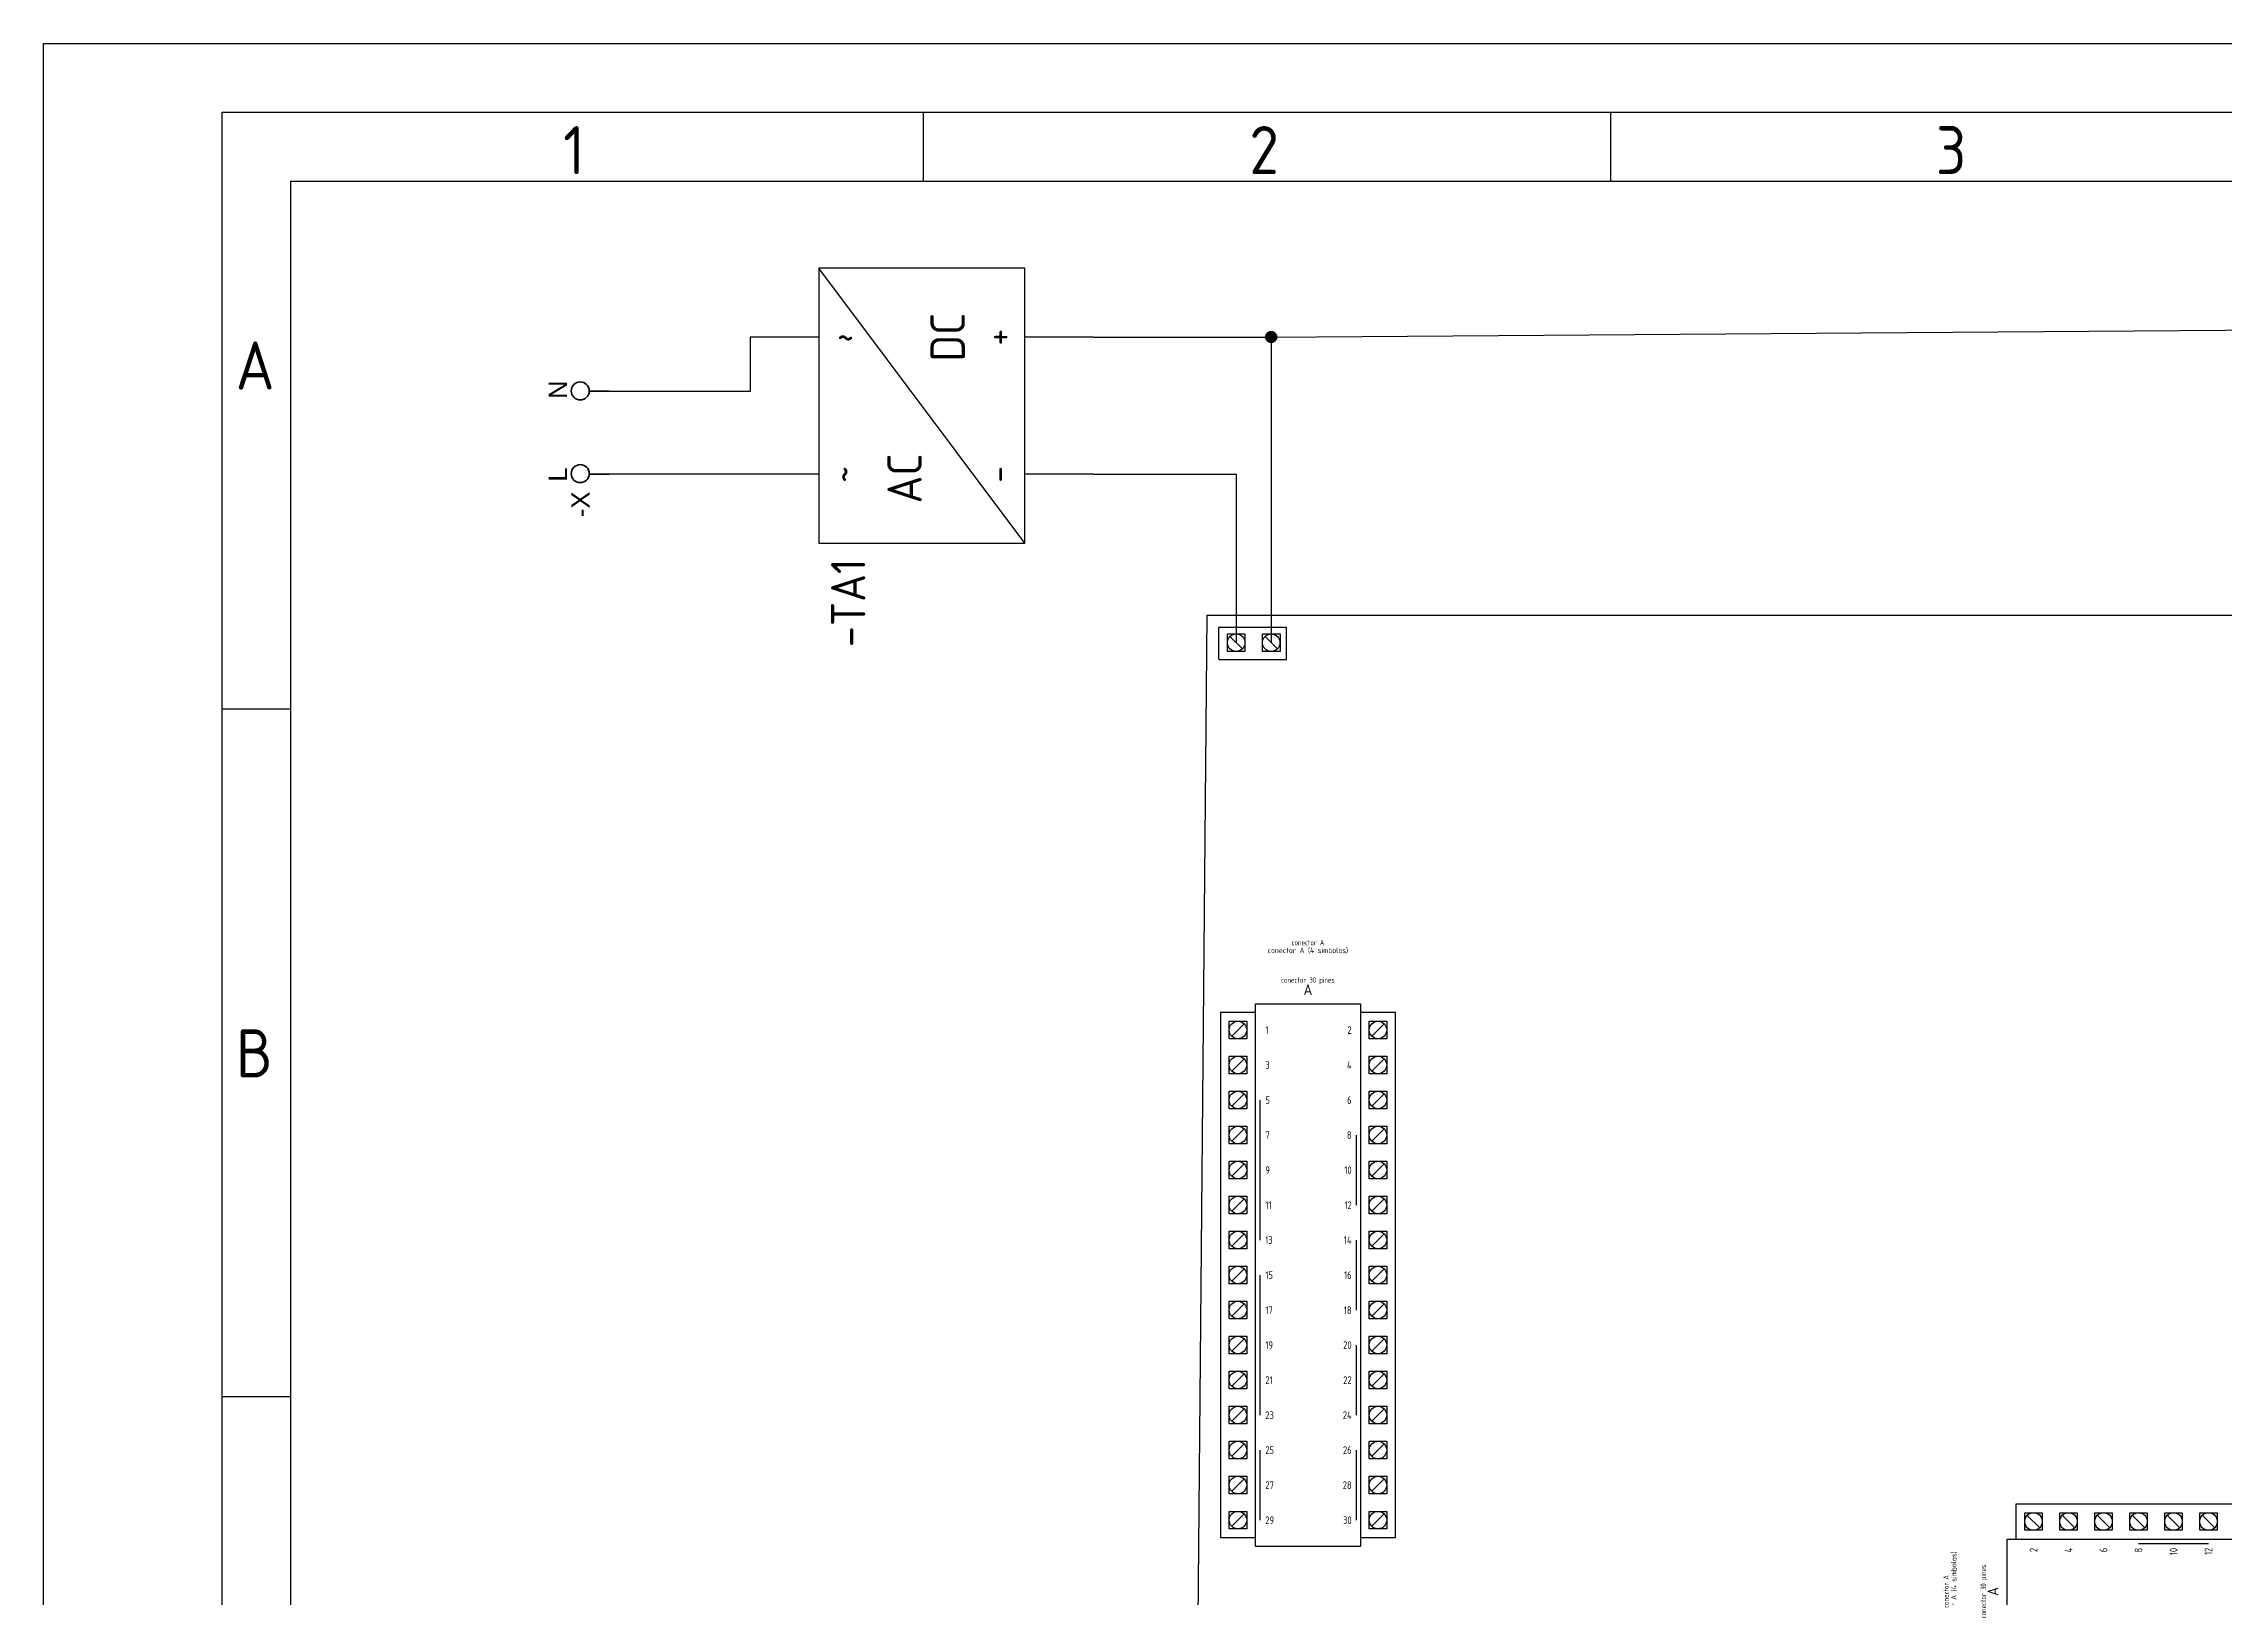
# Model space of a CAD drawing. Header units: millimetres. Extents: x 42961 to 43381, y 28224 to 28521.
# Drawn here: x 42961.2 to 43119.8, y 28407.7 to 28520.8 of the extents above; entities that cross this region are included whole.
import ezdxf
from ezdxf.enums import TextEntityAlignment as Align

# ---------------------------------------------------------------- set-up
doc = ezdxf.new("R2010")
doc.units = ezdxf.units.MM
for name, color, linetype in [('035', 5, 'Continuous'), ('07', 7, 'Continuous'), ('DESC', 7, 'Continuous'), ('MISC', 4, 'Continuous'), ('PDF_Geometría', 7, 'Continuous'), ('PDF_Rellenos sólidos', 1, 'Continuous'), ('PDF_Texto', 7, 'Continuous'), ('SYMS', 7, 'Continuous'), ('TAGS', 4, 'Continuous'), ('TERMS', 3, 'Continuous'), ('YEL_14_THHN', 2, 'Continuous')]:
    doc.layers.add(name, color=color, linetype=linetype)
doc.styles.add('ISO Proportional', font='isocp.shx')
doc.styles.add('PDF F1', font='arial.ttf')
doc.styles.add('WD_IEC', font='ISOCP2.shx', dxfattribs={"width": 0.9, "height": 4})

# ---------------------------------------------------------------- blocks, each defined once
blk = doc.blocks.new('IEC_border_a3')
at = {"layer": '035'}
for p, q in [((64, 292), (64, 287)), ((114, 292), (114, 287)), ((17.97, 248.58), (12.98, 248.58)), ((17.98, 198.54), (13, 198.54))]:
    blk.add_line(p, q, dxfattribs=at)
for points in [[(0, 297), (420, 297), (420, 0), (0, 0)], [(18, 287), (410, 287), (410, 10), (18, 10)]]:
    blk.add_lwpolyline(points, close=True, dxfattribs=at)
at = {"layer": '07'}
blk.add_lwpolyline([(13, 292), (415, 292), (415, 5), (13, 5)], close=True, dxfattribs=at)
at = {"layer": '035', "style": 'ISO Proportional'}
for s, p in [('1', (37.81, 287.5)), ('2', (87.73, 287.5)), ('3', (137.68, 287.5)), ('A', (13.98, 271.83)), ('B', (14, 221.79))]:
    blk.add_text(s, height=3.5, dxfattribs=at).set_placement(p)
blk = doc.blocks.new('PLCIO80MF1-130AA')
for p, q in [((116, 20), (-4, 20)), ((-4, 20), (-4, 12)), ((116, 12), (116, 20)), ((-2, 18), (2, 18)), ((-2, 14), (-2, 18)), ((-1.41, 17.41), (1.41, 14.59)), ((2, 18), (2, 14)), ((6, 18), (10, 18)), ((6, 14), (6, 18)), ((6.59, 17.41), (9.41, 14.59)), ((10, 18), (10, 14)), ((14, 18), (18, 18)), ((14, 14), (14, 18)), ((14.59, 17.41), (17.41, 14.59)), ((18, 18), (18, 14)), ((22, 18), (26, 18)), ((22, 18), (26, 18)), ((22, 14), (22, 18)), ((22, 14), (22, 18)), ((22.59, 17.41), (25.41, 14.59)), ((26, 18), (26, 14)), ((26, 18), (26, 14)), ((30, 18), (34, 18)), ((30, 14), (30, 18)), ((30.59, 17.41), (33.41, 14.59)), ((34, 18), (34, 14)), ((38, 18), (42, 18)), ((38, 14), (38, 18)), ((38.59, 17.41), (41.41, 14.59)), ((42, 18), (42, 14)), ((46, 18), (50, 18)), ((46, 14), (46, 18)), ((46.59, 17.41), (49.41, 14.59)), ((50, 18), (50, 14)), ((54, 18), (58, 18)), ((54, 14), (54, 18)), ((54.59, 17.41), (57.41, 14.59)), ((58, 18), (58, 14)), ((62, 18), (66, 18)), ((62, 14), (62, 18)), ((62.59, 17.41), (65.41, 14.59)), ((66, 18), (66, 14)), ((70, 18), (74, 18)), ((70, 14), (70, 18)), ((70.59, 17.41), (73.41, 14.59)), ((74, 18), (74, 14)), ((78, 18), (82, 18)), ((78, 14), (78, 18)), ((78.59, 17.41), (81.41, 14.59)), ((82, 18), (82, 14)), ((86, 18), (90, 18)), ((86, 14), (86, 18)), ((86.59, 17.41), (89.41, 14.59)), ((90, 18), (90, 14)), ((94, 18), (98, 18)), ((94, 18), (98, 18)), ((94, 14), (94, 18)), ((94, 14), (94, 18)), ((94.59, 17.41), (97.41, 14.59)), ((98, 18), (98, 14)), ((98, 18), (98, 14)), ((102, 14), (102, 18)), ((102, 14), (102, 18)), ((102, 18), (106, 18)), ((102, 18), (106, 18)), ((102.59, 17.41), (105.41, 14.59)), ((106, 18), (106, 14)), ((106, 18), (106, 14)), ((110, 14), (110, 18)), ((110, 14), (110, 18)), ((110, 18), (114, 18)), ((110, 18), (114, 18)), ((110.59, 17.41), (113.41, 14.59)), ((114, 18), (114, 14)), ((114, 18), (114, 14)), ((-6, 12), (118, 12)), ((-6, -12), (-6, 12)), ((2, 14), (-2, 14)), ((10, 14), (6, 14)), ((18, 14), (14, 14)), ((26, 14), (22, 14)), ((26, 14), (22, 14)), ((24, 11), (40, 11)), ((34, 14), (30, 14)), ((42, 14), (38, 14)), ((50, 14), (46, 14)), ((48, 11), (64, 11)), ((58, 14), (54, 14)), ((66, 14), (62, 14)), ((74, 14), (70, 14)), ((72, 11), (88, 11)), ((82, 14), (78, 14)), ((90, 14), (86, 14)), ((98, 14), (94, 14)), ((98, 14), (94, 14)), ((96, 11), (112, 11)), ((106, 14), (102, 14)), ((106, 14), (102, 14)), ((114, 14), (110, 14)), ((114, 14), (110, 14)), ((118, 12), (118, -12)), ((-4, -12), (-6, -12)), ((116, -12), (-4, -12)), ((-4, -12), (-4, -20)), ((-2, -18), (-2, -14)), ((-2, -14), (2, -14)), ((-1.41, -14.59), (1.41, -17.41)), ((2, -14), (2, -18)), ((6, -18), (6, -14)), ((6, -18), (6, -14)), ((6, -14), (10, -14)), ((6, -14), (10, -14)), ((6.59, -14.59), (9.41, -17.41)), ((10, -14), (10, -18)), ((10, -14), (10, -18)), ((14, -18), (14, -14)), ((14, -18), (14, -14)), ((14, -14), (18, -14)), ((14, -14), (18, -14)), ((14.59, -14.59), (17.41, -17.41)), ((16, -11), (48, -11)), ((18, -14), (18, -18)), ((18, -14), (18, -18)), ((22, -18), (22, -14)), ((22, -18), (22, -14)), ((22, -14), (26, -14)), ((22, -14), (26, -14)), ((22.59, -14.59), (25.41, -17.41)), ((26, -14), (26, -18)), ((26, -14), (26, -18)), ((30, -18), (30, -14)), ((30, -18), (30, -14)), ((30, -14), (34, -14)), ((30, -14), (34, -14)), ((30.59, -14.59), (33.41, -17.41)), ((34, -14), (34, -18)), ((34, -14), (34, -18)), ((38, -18), (38, -14)), ((38, -18), (38, -14)), ((38, -14), (42, -14)), ((38, -14), (42, -14)), ((38.59, -14.59), (41.41, -17.41)), ((42, -14), (42, -18)), ((42, -14), (42, -18)), ((46, -18), (46, -14)), ((46, -18), (46, -14)), ((46, -14), (50, -14)), ((46, -14), (50, -14)), ((46.59, -14.59), (49.41, -17.41)), ((50, -14), (50, -18)), ((50, -14), (50, -18)), ((54, -18), (54, -14)), ((54, -18), (54, -14)), ((54, -14), (58, -14)), ((54, -14), (58, -14)), ((54.59, -14.59), (57.41, -17.41)), ((56, -11), (88, -11)), ((58, -14), (58, -18)), ((58, -14), (58, -18)), ((62, -18), (62, -14)), ((62, -18), (62, -14)), ((62, -14), (66, -14)), ((62, -14), (66, -14)), ((62.59, -14.59), (65.41, -17.41)), ((66, -14), (66, -18)), ((66, -14), (66, -18)), ((70, -18), (70, -14)), ((70, -18), (70, -14)), ((70, -14), (74, -14)), ((70, -14), (74, -14)), ((70.59, -14.59), (73.41, -17.41)), ((74, -14), (74, -18)), ((74, -14), (74, -18)), ((78, -18), (78, -14)), ((78, -18), (78, -14)), ((78, -14), (82, -14)), ((78, -14), (82, -14)), ((78.59, -14.59), (81.41, -17.41)), ((82, -14), (82, -18)), ((82, -14), (82, -18)), ((86, -18), (86, -14)), ((86, -18), (86, -14)), ((86, -14), (90, -14)), ((86, -14), (90, -14)), ((86.59, -14.59), (89.41, -17.41)), ((90, -14), (90, -18)), ((90, -14), (90, -18)), ((94, -18), (94, -14)), ((94, -18), (94, -14)), ((94, -14), (98, -14)), ((94, -14), (98, -14)), ((94.59, -14.59), (97.41, -17.41)), ((96, -11), (112, -11)), ((98, -14), (98, -18)), ((98, -14), (98, -18)), ((102, -18), (102, -14)), ((102, -18), (102, -14)), ((102, -14), (106, -14)), ((102, -14), (106, -14)), ((102.59, -14.59), (105.41, -17.41)), ((106, -14), (106, -18)), ((106, -14), (106, -18)), ((110, -14), (114, -14)), ((110, -14), (114, -14)), ((110, -18), (110, -14)), ((110, -18), (110, -14)), ((110.59, -14.59), (113.41, -17.41)), ((114, -14), (114, -18)), ((114, -14), (114, -18)), ((116, -20), (116, -12)), ((118, -12), (116, -12)), ((2, -18), (-2, -18)), ((10, -18), (6, -18)), ((10, -18), (6, -18)), ((18, -18), (14, -18)), ((18, -18), (14, -18)), ((26, -18), (22, -18)), ((26, -18), (22, -18)), ((34, -18), (30, -18)), ((34, -18), (30, -18)), ((42, -18), (38, -18)), ((42, -18), (38, -18)), ((50, -18), (46, -18)), ((50, -18), (46, -18)), ((58, -18), (54, -18)), ((58, -18), (54, -18)), ((66, -18), (62, -18)), ((66, -18), (62, -18)), ((74, -18), (70, -18)), ((74, -18), (70, -18)), ((82, -18), (78, -18)), ((82, -18), (78, -18)), ((90, -18), (86, -18)), ((90, -18), (86, -18)), ((98, -18), (94, -18)), ((98, -18), (94, -18)), ((106, -18), (102, -18)), ((106, -18), (102, -18)), ((114, -18), (110, -18)), ((114, -18), (110, -18)), ((-4, -20), (116, -20))]:
    blk.add_line(p, q)
for centre in [(0, 16), (8, 16), (16, 16), (24, 16), (32, 16), (40, 16), (48, 16), (56, 16), (64, 16), (72, 16), (80, 16), (88, 16), (96, 16), (104, 16), (112, 16), (0, -16), (8, -16), (16, -16), (24, -16), (32, -16), (40, -16), (48, -16), (56, -16), (64, -16), (72, -16), (80, -16), (88, -16), (96, -16), (104, -16), (112, -16)]:
    blk.add_circle(centre, 2)
at = {"style": 'WD_IEC'}
for tag, p, height, width in [('DESCA19', (23.25, 31.96), 2, 0.9), ('DESCB19', (26.75, 31.96), 2, 0.9), ('DESCA21', (39.25, 31.96), 2, 0.9), ('DESCB21', (42.75, 31.96), 2, 0.9), ('DESCA22', (47.25, 31.96), 2, 0.9), ('DESCB22', (50.75, 31.96), 2, 0.9), ('DESCA24', (63.25, 31.96), 2, 0.9), ('DESCB24', (66.75, 31.96), 2, 0.9), ('DESCA25', (71.25, 31.96), 2, 0.9), ('DESCB25', (74.75, 31.96), 2, 0.9), ('DESCA27', (87.25, 31.96), 2, 0.9), ('DESCB27', (90.75, 31.96), 2, 0.9), ('DESCA28', (95.25, 31.96), 2, 0.9), ('DESCB28', (98.75, 31.96), 2, 0.9), ('DESCA30', (111.25, 31.96), 2, 0.9), ('DESCB30', (114.75, 31.96), 2, 0.9), ('WDTAGALT', (-25, -6), 2.5, 0.8)]:
    blk.add_attdef(tag, p, '', height=height, rotation=90, dxfattribs=dict(at, width=width))
at = {"style": 'WD_IEC', "width": 0.9}
for tag, p in [('TERM16', (1, 18.62)), ('TERM17', (9, 18.62)), ('TERM18', (17, 18.62)), ('TERM19', (25, 18.62)), ('TERM20', (33, 18.62)), ('TERM21', (41, 18.62)), ('TERM22', (49, 18.62)), ('TERM23', (57, 18.62)), ('TERM24', (65, 18.62)), ('TERM25', (73, 18.62)), ('TERM26', (81, 18.62)), ('TERM27', (89, 18.62)), ('TERM28', (97, 18.62)), ('TERM29', (105, 18.62)), ('TERM30', (113, 18.62))]:
    blk.add_attdef(tag, text='', height=2, rotation=90, dxfattribs=at).set_placement(p, align=Align.TOP_LEFT)
at = {"style": 'WD_IEC', "flags": 1}
for tag, p in [('X2TERM16', (0, 18)), ('X2TERM17', (8, 18)), ('X2TERM18', (16, 18)), ('X2TERM19', (24, 18)), ('X2TERM20', (32, 18)), ('X2TERM21', (40, 18)), ('X2TERM22', (48, 18)), ('X2TERM23', (56, 18)), ('X2TERM24', (64, 18)), ('X2TERM25', (72, 18)), ('X2TERM26', (80, 18)), ('X2TERM27', (88, 18)), ('X2TERM28', (96, 18)), ('X2TERM29', (104, 18)), ('X2TERM30', (112, 18)), ('X8TERM01', (0, -18)), ('X8TERM02', (8, -18)), ('X8TERM03', (16, -18)), ('X8TERM04', (24, -18)), ('X8TERM05', (32, -18)), ('X8TERM06', (40, -18)), ('X8TERM07', (48, -18)), ('X8TERM08', (56, -18)), ('X8TERM09', (64, -18)), ('X8TERM10', (72, -18)), ('X8TERM11', (80, -18)), ('X8TERM12', (88, -18)), ('X8TERM13', (96, -18)), ('X8TERM14', (104, -18)), ('X8TERM15', (112, -18))]:
    blk.add_attdef(tag, p, '', height=0.25, rotation=90, dxfattribs=at)
at = {"style": 'WD_IEC'}
for tag, width, p in [('TERMDESC16', 0.9, (0, 10)), ('TERMDESC17', 0.9, (8, 10)), ('TERMDESC18', 0.9, (16, 10)), ('TAGA19', 0.9, (24, 10)), ('TERMDESC20', 0.9, (32, 10)), ('TAGA21', 0.8, (40, 10)), ('TAGA22', 0.9, (48, 10)), ('TERMDESC23', 0.9, (56, 10)), ('TAGA24', 0.9, (64, 10)), ('TAGA25', 0.9, (72, 10)), ('TERMDESC26', 0.9, (80, 10)), ('TAGA27', 0.9, (88, 10)), ('TAGA28', 0.9, (96, 10)), ('TERMDESC29', 0.9, (104, 10)), ('TAGA30', 0.9, (112, 10))]:
    blk.add_attdef(tag, text='', height=1.75, rotation=90, dxfattribs=dict(at, width=width)).set_placement(p, align=Align.MIDDLE_RIGHT)
for tag, height, width, p in [('INST', 2.5, 0.8, (-28.08, 0)), ('LOC', 2.5, 0.8, (-21.36, 0)), ('MFG', 1.25, 0.8, (-19.36, 0)), ('CAT', 1.25, 0.9, (-17.61, 0)), ('DESC', 1.25, 0.8, (-10.83, 0))]:
    blk.add_attdef(tag, text='', height=height, rotation=90, dxfattribs=dict(at, width=width)).set_placement(p, align=Align.CENTER)
at = {"linetype": 'Continuous', "style": 'WD_IEC', "flags": 9}
for tag, p in [('ASSYCODE', (-19.5, 3.68)), ('FAMILY', (-19.11, 3.69))]:
    blk.add_attdef(tag, text='', height=0.16, rotation=90, dxfattribs=at).set_placement(p, align=Align.CENTER)
at = {"style": 'WD_IEC'}
for tag, height, p in [('LINE1', 1.75, (-15.36, 0)), ('LINE2', 1.75, (-12.86, 0)), ('TAG1', 2.5, (-8, 0))]:
    blk.add_attdef(tag, text='', height=height, rotation=90, dxfattribs=at).set_placement(p, align=Align.CENTER)
for tag, width, p in [('TERMDESC01', 0.9, (0, -9.72)), ('TERMDESC02', 0.9, (8, -9.72)), ('TERMDESC05', 0.9, (32, -9.72)), ('TERMDESC10', 0.9, (72, -9.72)), ('TERMDESC14', 0.9, (104, -9.72)), ('TAGA03', 0.9, (16, -9.72)), ('TAGA04', 0.9, (24, -9.72)), ('TAGA06', 0.9, (40, -9.72)), ('TAGA07', 0.8, (48, -9.72)), ('TAGA08', 0.9, (56, -9.72)), ('TAGA09', 0.9, (64, -9.72)), ('TAGA11', 0.9, (80, -9.72)), ('TAGA11', 0.9, (80, -9.72)), ('TAGA12', 0.9, (88, -9.72)), ('TAGA13', 0.9, (96, -9.72)), ('TAGA15', 0.9, (112, -9.72))]:
    blk.add_attdef(tag, text='', height=1.75, rotation=90, dxfattribs=dict(at, width=width)).set_placement(p, align=Align.MIDDLE_LEFT)
at = {"style": 'WD_IEC', "width": 0.9}
for tag, p in [('TERM01', (1, -18.46)), ('TERM02', (9, -18.52)), ('TERM03', (17, -18.52)), ('TERM04', (25, -18.52)), ('TERM05', (33, -18.52)), ('TERM06', (41, -18.52)), ('TERM07', (49, -18.52)), ('TERM08', (57, -18.52)), ('TERM09', (65, -18.52)), ('TERM10', (73, -18.52)), ('TERM11', (81, -18.52)), ('TERM12', (89, -18.52)), ('TERM13', (97, -18.52)), ('TERM14', (105, -18.52)), ('TERM15', (113, -18.52))]:
    blk.add_attdef(tag, text='', height=2, rotation=90, dxfattribs=at).set_placement(p, align=Align.TOP_RIGHT)
for tag, p in [('DESCA03', (15.25, -32.04)), ('DESCB03', (18.75, -32.04)), ('DESCA04', (23.25, -32.04)), ('DESCB04', (26.75, -32.04)), ('DESCA06', (39.25, -32.04)), ('DESCB06', (42.75, -32.04)), ('DESCA07', (47.25, -32.04)), ('DESCB07', (50.75, -32.04)), ('DESCA08', (55.25, -32.04)), ('DESCB08', (58.75, -32.04)), ('DESCA09', (63.25, -32.04)), ('DESCB09', (66.75, -32.04)), ('DESCA11', (79.25, -32.04)), ('DESCB11', (82.75, -32.04)), ('DESCA12', (87.25, -32.04)), ('DESCB12', (90.75, -32.04)), ('DESCA13', (95.25, -32.04)), ('DESCB13', (98.75, -32.04)), ('DESCA15', (111.25, -32.04)), ('DESCB15', (114.75, -32.04))]:
    blk.add_attdef(tag, text='', height=2, rotation=90, dxfattribs=at).set_placement(p, align=Align.RIGHT)
blk = doc.blocks.new('VIN1G1')
for p, q in [((0, 7.5), (0, 12.5)), ((9.98, 7.5), (9.98, 12.5)), ((14.99, 7.5), (-5.01, 7.5)), ((-5.01, 7.5), (-5.01, -7.5)), ((-5.01, -7.5), (14.99, 7.5)), ((14.99, -7.5), (14.99, 7.5)), ((14.99, -7.5), (14.99, 7.5)), ((-5.01, -7.5), (14.99, -7.5)), ((0, -12.5), (0, -7.5)), ((9.98, -12.5), (9.98, -7.5))]:
    blk.add_line(p, q)
at = {"style": 'WD_IEC', "flags": 1}
for tag, p, height in [('X2TERM01', (0, 12.5), 0.32), ('X2TERM02', (9.98, 12.5), 0.32), ('MFG', (15.53, 6.06), 1.5), ('CAT', (15.53, 3.56), 1.5), ('X1LINK', (14.99, 0), 0.32), ('X4LINK', (-5.01, -0.61), 0.32), ('ASSYCODE', (15.61, -4.38), 1), ('FAMILY', (15.61, -5.88), 1), ('CATDESC', (15.61, -7.38), 1), ('X8TERM03', (0, -12.5), 0.32), ('X8TERM04', (9.98, -12.5), 0.32)]:
    blk.add_attdef(tag, p, '', height=height, dxfattribs=at)
at = {"style": 'WD_IEC'}
for tag, p in [('INST', (-6.14, 10.12)), ('LOC', (-6.14, 7.12)), ('TAG1', (-6.14, 4.12)), ('RATING1', (-5.97, 0.36)), ('DESC1', (-6.14, -6.22)), ('DESC2', (-6.14, -9.22)), ('DESC3', (-6.14, -12.22)), ('WDTAGALT', (-6.14, -15.22))]:
    blk.add_attdef(tag, text='', height=2.5, dxfattribs=at).set_placement(p, align=Align.RIGHT)
for tag, p in [('TERM01', (-1, 12.23)), ('TERM02', (8.98, 12.5))]:
    blk.add_attdef(tag, text='', height=2, rotation=90, dxfattribs=at).set_placement(p, align=Align.RIGHT)
for tag, p in [('TERMDESC01', (-0.01, 5.55)), ('TERMDESC02', (9.98, 5.55)), ('TERMDESC03', (-0.01, -5.52)), ('TERMDESC04', (9.98, -5.52))]:
    blk.add_attdef(tag, text='', height=2, dxfattribs=at).set_placement(p, align=Align.MIDDLE)
for tag, p in [('AC', (-0.3, 0.01)), ('DC', (9.97, -3.13))]:
    blk.add_attdef(tag, text='', height=2.5, dxfattribs=at).set_placement(p, align=Align.CENTER)
at = {"lineweight": 15, "style": 'WD_IEC'}
blk.add_attdef('XREF', text='', height=2.5, dxfattribs=at).set_placement((-6.14, -3.22), align=Align.RIGHT)
at = {"style": 'WD_IEC'}
for tag, p in [('TERM03', (-1, -12.96)), ('TERM04', (8.98, -12.96))]:
    blk.add_attdef(tag, p, '', height=2, rotation=90, dxfattribs=at)

msp = doc.modelspace()

# ---------------------------------------------------------------- hatches: boundary and pattern name
at = {"layer": 'PDF_Rellenos sólidos', "true_color": 0x800000, "transparency": 33554559}
msp.add_hatch(color=16, dxfattribs=at).paths.add_polyline_path([(43050.95, 28499.44, 0.414668), (43050.5, 28499.89), (43050.5, 28499.89, 0.414668), (43050.05, 28499.44), (43050.05, 28499.44, 0.414668), (43050.5, 28499), (43050.5, 28499, 0.414668)])

# ---------------------------------------------------------------- linework, layer by layer
at = {"color": 1}
for p, q in [((43037.58, 28499.44), (43050.5, 28499.44)), ((43050.5, 28499.44), (43153.63, 28500.19)), ((43050.5, 28499.44), (43050.5, 28477.2))]:
    msp.add_line(p, q, dxfattribs=at)
for p, q in [((43037.58, 28489.46), (43047.95, 28489.46)), ((43047.95, 28489.46), (43047.95, 28477.2)), ((43051.6, 28478.31), (43046.67, 28478.31)), ((43046.67, 28478.31), (43046.67, 28476)), ((43047.32, 28477.84), (43048.59, 28477.84)), ((43047.32, 28476.56), (43047.32, 28477.84)), ((43047.5, 28477.65), (43048.4, 28476.75)), ((43048.59, 28477.84), (43048.59, 28476.56)), ((43049.86, 28477.84), (43051.14, 28477.84)), ((43049.86, 28476.56), (43049.86, 28477.84)), ((43050.05, 28477.65), (43050.95, 28476.75)), ((43051.14, 28477.84), (43051.14, 28476.56)), ((43051.6, 28475.99), (43051.6, 28478.31)), ((43046.69, 28475.99), (43051.6, 28475.99)), ((43048.59, 28476.56), (43047.32, 28476.56)), ((43051.14, 28476.56), (43049.86, 28476.56))]:
    msp.add_line(p, q)
msp.add_lwpolyline([(43045.83, 28479.21), (43144.23, 28479.21), (43144.85, 28400.63), (43045.13, 28400.63)], close=True)
for centre in [(43047.95, 28477.2), (43050.5, 28477.2)]:
    msp.add_circle(centre, 0.637)
at = {"layer": 'PDF_Geometría', "lineweight": 35}
for points in [[(43000.95, 28495.49), (43002.33, 28495.49)], [(43000.95, 28489.47), (43002.33, 28489.47)]]:
    msp.add_lwpolyline(points, dxfattribs=at)
for centre in [(43000.23, 28495.52), (43000.23, 28489.5)]:
    msp.add_circle(centre, 0.655, dxfattribs=at)
at = {"layer": 'YEL_14_THHN', "color": 5}
for p, q in [((43012.58, 28499.44), (43012.58, 28495.48)), ((43012.58, 28495.48), (43002.17, 28495.48))]:
    msp.add_line(p, q, dxfattribs=at)
at = {"layer": 'YEL_14_THHN', "color": 16, "true_color": 0x800000}
msp.add_line((43012.58, 28489.47), (43002.27, 28489.47), dxfattribs=at)

# ---------------------------------------------------------------- block references
msp.add_blockref('IEC_border_a3', (42961.18, 28223.79))
at = {"layer": 'SYMS'}
ref = msp.add_blockref('VIN1G1', (43025.08, 28489.46), dxfattribs=dict(at, rotation=90))
ref.add_attrib('TERMDESC03', '-', dxfattribs={"layer": 'TERMS', "height": 2, "rotation": 90, "style": 'WD_IEC'}).set_placement((43030.61, 28489.45), align=Align.MIDDLE)
ref.add_attrib('TERMDESC04', '+', dxfattribs={"layer": 'TERMS', "height": 2, "rotation": 90, "style": 'WD_IEC'}).set_placement((43030.61, 28499.43), align=Align.MIDDLE)
ref.add_attrib('TERMDESC01', '~', dxfattribs={"layer": 'TERMS', "height": 2, "rotation": 90, "style": 'WD_IEC'}).set_placement((43019.53, 28489.45), align=Align.MIDDLE)
ref.add_attrib('TERMDESC02', '~', dxfattribs={"layer": 'TERMS', "height": 2, "rotation": 180, "style": 'WD_IEC'}).set_placement((43019.53, 28499.43), align=Align.MIDDLE)
ref.add_attrib('AC', 'AC', dxfattribs={"layer": 'MISC', "height": 2.5, "rotation": 90, "style": 'WD_IEC'}).set_placement((43025.07, 28489.15), align=Align.CENTER)
ref.add_attrib('DC', 'DC', dxfattribs={"layer": 'MISC', "height": 2.5, "rotation": 90, "style": 'WD_IEC'}).set_placement((43028.21, 28499.43), align=Align.CENTER)
ref.add_attrib('TAG1', '-TA1', dxfattribs={"layer": 'TAGS', "height": 2.5, "rotation": 90, "style": 'WD_IEC'}).set_placement((43020.97, 28483.32), align=Align.RIGHT)
ref = msp.add_blockref('PLCIO80MF1-130AA', (43053.17, 28449.02), dxfattribs=dict(at, xscale=0.3183318, yscale=0.3183318, zscale=0.3183318, rotation=270))
ref.add_attrib('TAGA15', '29', dxfattribs={"layer": 'TAGS', "height": 0.557, "style": 'WD_IEC', "width": 0.9}).set_placement((43050.07, 28413.36), align=Align.MIDDLE_LEFT)
ref.add_attrib('TAGA30', '30', dxfattribs={"layer": 'TAGS', "height": 0.557, "style": 'WD_IEC', "width": 0.9}).set_placement((43056.35, 28413.36), align=Align.MIDDLE_RIGHT)
ref.add_attrib('TERMDESC14', '27', dxfattribs={"layer": 'TERMS', "height": 0.557, "style": 'WD_IEC', "width": 0.9}).set_placement((43050.07, 28415.91), align=Align.MIDDLE_LEFT)
ref.add_attrib('TERMDESC29', '28', dxfattribs={"layer": 'TERMS', "height": 0.557, "style": 'WD_IEC', "width": 0.9}).set_placement((43056.35, 28415.91), align=Align.MIDDLE_RIGHT)
ref.add_attrib('MFG', 'conector A', dxfattribs={"layer": 'MISC', "height": 0.398, "style": 'WD_IEC', "width": 0.8}).set_placement((43053.17, 28455.18), align=Align.CENTER)
ref.add_attrib('CAT', 'conector A (4 simbolos)', dxfattribs={"layer": 'MISC', "height": 0.3979, "style": 'WD_IEC', "width": 0.9}).set_placement((43053.17, 28454.62), align=Align.CENTER)
ref.add_attrib('DESC', 'conector 30 pines', dxfattribs={"layer": 'DESC', "height": 0.3979, "style": 'WD_IEC', "width": 0.8}).set_placement((43053.17, 28452.46), align=Align.CENTER)
ref.add_attrib('TAG1', 'A', dxfattribs={"layer": 'TAGS', "height": 0.796, "style": 'WD_IEC'}).set_placement((43053.17, 28451.56), align=Align.CENTER)
ref.add_attrib('TERMDESC16', '2', dxfattribs={"layer": 'TERMS', "height": 0.557, "style": 'WD_IEC', "width": 0.9}).set_placement((43056.35, 28449.02), align=Align.MIDDLE_RIGHT)
ref.add_attrib('TERMDESC01', '1', dxfattribs={"layer": 'TERMS', "height": 0.557, "style": 'WD_IEC', "width": 0.9}).set_placement((43050.07, 28449.02), align=Align.MIDDLE_LEFT)
ref.add_attrib('TERMDESC02', '3', dxfattribs={"layer": 'TERMS', "height": 0.557, "style": 'WD_IEC', "width": 0.9}).set_placement((43050.07, 28446.47), align=Align.MIDDLE_LEFT)
ref.add_attrib('TERMDESC17', '4', dxfattribs={"layer": 'TERMS', "height": 0.557, "style": 'WD_IEC', "width": 0.9}).set_placement((43056.35, 28446.47), align=Align.MIDDLE_RIGHT)
ref.add_attrib('TERMDESC18', '6', dxfattribs={"layer": 'TERMS', "height": 0.557, "style": 'WD_IEC', "width": 0.9}).set_placement((43056.35, 28443.92), align=Align.MIDDLE_RIGHT)
ref.add_attrib('TAGA03', '5', dxfattribs={"layer": 'TAGS', "height": 0.557, "style": 'WD_IEC', "width": 0.9}).set_placement((43050.07, 28443.92), align=Align.MIDDLE_LEFT)
ref.add_attrib('TAGA04', '7', dxfattribs={"layer": 'TAGS', "height": 0.557, "style": 'WD_IEC', "width": 0.9}).set_placement((43050.07, 28441.38), align=Align.MIDDLE_LEFT)
ref.add_attrib('TAGA19', '8', dxfattribs={"layer": 'TAGS', "height": 0.557, "style": 'WD_IEC', "width": 0.9}).set_placement((43056.35, 28441.38), align=Align.MIDDLE_RIGHT)
ref.add_attrib('TERMDESC20', '10', dxfattribs={"layer": 'TERMS', "height": 0.557, "style": 'WD_IEC', "width": 0.9}).set_placement((43056.35, 28438.83), align=Align.MIDDLE_RIGHT)
ref.add_attrib('TERMDESC05', '9', dxfattribs={"layer": 'TERMS', "height": 0.557, "style": 'WD_IEC', "width": 0.9}).set_placement((43050.07, 28438.83), align=Align.MIDDLE_LEFT)
ref.add_attrib('TAGA06', '11', dxfattribs={"layer": 'TAGS', "height": 0.557, "style": 'WD_IEC', "width": 0.9}).set_placement((43050.07, 28436.28), align=Align.MIDDLE_LEFT)
ref.add_attrib('TAGA21', '12', dxfattribs={"layer": 'TAGS', "height": 0.557, "style": 'WD_IEC', "width": 0.8}).set_placement((43056.35, 28436.28), align=Align.MIDDLE_RIGHT)
ref.add_attrib('TAGA22', '14', dxfattribs={"layer": 'TAGS', "height": 0.557, "style": 'WD_IEC', "width": 0.9}).set_placement((43056.35, 28433.74), align=Align.MIDDLE_RIGHT)
ref.add_attrib('TAGA07', '13', dxfattribs={"layer": 'TAGS', "height": 0.557, "style": 'WD_IEC', "width": 0.8}).set_placement((43050.07, 28433.74), align=Align.MIDDLE_LEFT)
ref.add_attrib('TAGA08', '15', dxfattribs={"layer": 'TAGS', "height": 0.557, "style": 'WD_IEC', "width": 0.9}).set_placement((43050.07, 28431.19), align=Align.MIDDLE_LEFT)
ref.add_attrib('TERMDESC23', '16', dxfattribs={"layer": 'TERMS', "height": 0.557, "style": 'WD_IEC', "width": 0.9}).set_placement((43056.35, 28431.19), align=Align.MIDDLE_RIGHT)
ref.add_attrib('TAGA24', '18', dxfattribs={"layer": 'TAGS', "height": 0.557, "style": 'WD_IEC', "width": 0.9}).set_placement((43056.35, 28428.64), align=Align.MIDDLE_RIGHT)
ref.add_attrib('TAGA09', '17', dxfattribs={"layer": 'TAGS', "height": 0.557, "style": 'WD_IEC', "width": 0.9}).set_placement((43050.07, 28428.64), align=Align.MIDDLE_LEFT)
ref.add_attrib('TERMDESC10', '19', dxfattribs={"layer": 'TERMS', "height": 0.557, "style": 'WD_IEC', "width": 0.9}).set_placement((43050.07, 28426.1), align=Align.MIDDLE_LEFT)
ref.add_attrib('TAGA25', '20', dxfattribs={"layer": 'TAGS', "height": 0.557, "style": 'WD_IEC', "width": 0.9}).set_placement((43056.35, 28426.1), align=Align.MIDDLE_RIGHT)
ref.add_attrib('TERMDESC26', '22', dxfattribs={"layer": 'TERMS', "height": 0.557, "style": 'WD_IEC', "width": 0.9}).set_placement((43056.35, 28423.55), align=Align.MIDDLE_RIGHT)
ref.add_attrib('TAGA11', '21', dxfattribs={"layer": 'TAGS', "height": 0.557, "style": 'WD_IEC', "width": 0.9}).set_placement((43050.07, 28423.55), align=Align.MIDDLE_LEFT)
ref.add_attrib('TAGA27', '24', dxfattribs={"layer": 'TAGS', "height": 0.557, "style": 'WD_IEC', "width": 0.9}).set_placement((43056.35, 28421), align=Align.MIDDLE_RIGHT)
ref.add_attrib('TAGA28', '26', dxfattribs={"layer": 'TAGS', "height": 0.557, "style": 'WD_IEC', "width": 0.9}).set_placement((43056.35, 28418.46), align=Align.MIDDLE_RIGHT)
ref.add_attrib('TAGA12', '23', dxfattribs={"layer": 'TAGS', "height": 0.557, "style": 'WD_IEC', "width": 0.9}).set_placement((43050.07, 28421), align=Align.MIDDLE_LEFT)
ref.add_attrib('TAGA13', '25', dxfattribs={"layer": 'TAGS', "height": 0.557, "style": 'WD_IEC', "width": 0.9}).set_placement((43050.07, 28418.46), align=Align.MIDDLE_LEFT)
ref = msp.add_blockref('PLCIO80MF1-130AA', (43105.96, 28408.17), dxfattribs=dict(at, xscale=0.3183318, yscale=0.3183318, zscale=0.3183318))
ref.add_attrib('TAGA15', '29', dxfattribs={"layer": 'TAGS', "height": 0.557, "rotation": 90, "style": 'WD_IEC', "width": 0.9}).set_placement((43141.61, 28405.07), align=Align.MIDDLE_LEFT)
ref.add_attrib('TAGA30', '30', dxfattribs={"layer": 'TAGS', "height": 0.557, "rotation": 90, "style": 'WD_IEC', "width": 0.9}).set_placement((43141.61, 28411.35), align=Align.MIDDLE_RIGHT)
ref.add_attrib('TERMDESC14', '27', dxfattribs={"layer": 'TERMS', "height": 0.557, "rotation": 90, "style": 'WD_IEC', "width": 0.9}).set_placement((43139.07, 28405.07), align=Align.MIDDLE_LEFT)
ref.add_attrib('TERMDESC29', '28', dxfattribs={"layer": 'TERMS', "height": 0.557, "rotation": 90, "style": 'WD_IEC', "width": 0.9}).set_placement((43139.07, 28411.35), align=Align.MIDDLE_RIGHT)
ref.add_attrib('MFG', 'conector A', dxfattribs={"layer": 'MISC', "height": 0.398, "rotation": 90, "style": 'WD_IEC', "width": 0.8}).set_placement((43099.8, 28408.17), align=Align.CENTER)
ref.add_attrib('CAT', 'conector A (4 simbolos)', dxfattribs={"layer": 'MISC', "height": 0.3979, "rotation": 90, "style": 'WD_IEC', "width": 0.9}).set_placement((43100.36, 28408.17), align=Align.CENTER)
ref.add_attrib('DESC', 'conector 30 pines', dxfattribs={"layer": 'DESC', "height": 0.3979, "rotation": 90, "style": 'WD_IEC', "width": 0.8}).set_placement((43102.51, 28408.17), align=Align.CENTER)
ref.add_attrib('TAG1', 'A', dxfattribs={"layer": 'TAGS', "height": 0.796, "rotation": 90, "style": 'WD_IEC'}).set_placement((43103.41, 28408.17), align=Align.CENTER)
ref.add_attrib('TERMDESC16', '2', dxfattribs={"layer": 'TERMS', "height": 0.557, "rotation": 90, "style": 'WD_IEC', "width": 0.9}).set_placement((43105.96, 28411.35), align=Align.MIDDLE_RIGHT)
ref.add_attrib('TERMDESC01', '1', dxfattribs={"layer": 'TERMS', "height": 0.557, "rotation": 90, "style": 'WD_IEC', "width": 0.9}).set_placement((43105.96, 28405.07), align=Align.MIDDLE_LEFT)
ref.add_attrib('TERMDESC02', '3', dxfattribs={"layer": 'TERMS', "height": 0.557, "rotation": 90, "style": 'WD_IEC', "width": 0.9}).set_placement((43108.51, 28405.07), align=Align.MIDDLE_LEFT)
ref.add_attrib('TERMDESC17', '4', dxfattribs={"layer": 'TERMS', "height": 0.557, "rotation": 90, "style": 'WD_IEC', "width": 0.9}).set_placement((43108.51, 28411.35), align=Align.MIDDLE_RIGHT)
ref.add_attrib('TERMDESC18', '6', dxfattribs={"layer": 'TERMS', "height": 0.557, "rotation": 90, "style": 'WD_IEC', "width": 0.9}).set_placement((43111.05, 28411.35), align=Align.MIDDLE_RIGHT)
ref.add_attrib('TAGA03', '5', dxfattribs={"layer": 'TAGS', "height": 0.557, "rotation": 90, "style": 'WD_IEC', "width": 0.9}).set_placement((43111.05, 28405.07), align=Align.MIDDLE_LEFT)
ref.add_attrib('TAGA04', '7', dxfattribs={"layer": 'TAGS', "height": 0.557, "rotation": 90, "style": 'WD_IEC', "width": 0.9}).set_placement((43113.6, 28405.07), align=Align.MIDDLE_LEFT)
ref.add_attrib('TAGA19', '8', dxfattribs={"layer": 'TAGS', "height": 0.557, "rotation": 90, "style": 'WD_IEC', "width": 0.9}).set_placement((43113.6, 28411.35), align=Align.MIDDLE_RIGHT)
ref.add_attrib('TERMDESC20', '10', dxfattribs={"layer": 'TERMS', "height": 0.557, "rotation": 90, "style": 'WD_IEC', "width": 0.9}).set_placement((43116.15, 28411.35), align=Align.MIDDLE_RIGHT)
ref.add_attrib('TERMDESC05', '9', dxfattribs={"layer": 'TERMS', "height": 0.557, "rotation": 90, "style": 'WD_IEC', "width": 0.9}).set_placement((43116.15, 28405.07), align=Align.MIDDLE_LEFT)
ref.add_attrib('TAGA06', '11', dxfattribs={"layer": 'TAGS', "height": 0.557, "rotation": 90, "style": 'WD_IEC', "width": 0.9}).set_placement((43118.69, 28405.07), align=Align.MIDDLE_LEFT)
ref.add_attrib('TAGA21', '12', dxfattribs={"layer": 'TAGS', "height": 0.557, "rotation": 90, "style": 'WD_IEC', "width": 0.8}).set_placement((43118.69, 28411.35), align=Align.MIDDLE_RIGHT)
ref.add_attrib('TAGA22', '14', dxfattribs={"layer": 'TAGS', "height": 0.557, "rotation": 90, "style": 'WD_IEC', "width": 0.9}).set_placement((43121.24, 28411.35), align=Align.MIDDLE_RIGHT)
ref.add_attrib('TAGA07', '13', dxfattribs={"layer": 'TAGS', "height": 0.557, "rotation": 90, "style": 'WD_IEC', "width": 0.8}).set_placement((43121.24, 28405.07), align=Align.MIDDLE_LEFT)
ref.add_attrib('TAGA08', '15', dxfattribs={"layer": 'TAGS', "height": 0.557, "rotation": 90, "style": 'WD_IEC', "width": 0.9}).set_placement((43123.79, 28405.07), align=Align.MIDDLE_LEFT)
ref.add_attrib('TERMDESC23', '16', dxfattribs={"layer": 'TERMS', "height": 0.557, "rotation": 90, "style": 'WD_IEC', "width": 0.9}).set_placement((43123.79, 28411.35), align=Align.MIDDLE_RIGHT)
ref.add_attrib('TAGA24', '18', dxfattribs={"layer": 'TAGS', "height": 0.557, "rotation": 90, "style": 'WD_IEC', "width": 0.9}).set_placement((43126.33, 28411.35), align=Align.MIDDLE_RIGHT)
ref.add_attrib('TAGA09', '17', dxfattribs={"layer": 'TAGS', "height": 0.557, "rotation": 90, "style": 'WD_IEC', "width": 0.9}).set_placement((43126.33, 28405.07), align=Align.MIDDLE_LEFT)
ref.add_attrib('TERMDESC10', '19', dxfattribs={"layer": 'TERMS', "height": 0.557, "rotation": 90, "style": 'WD_IEC', "width": 0.9}).set_placement((43128.88, 28405.07), align=Align.MIDDLE_LEFT)
ref.add_attrib('TAGA25', '20', dxfattribs={"layer": 'TAGS', "height": 0.557, "rotation": 90, "style": 'WD_IEC', "width": 0.9}).set_placement((43128.88, 28411.35), align=Align.MIDDLE_RIGHT)
ref.add_attrib('TERMDESC26', '22', dxfattribs={"layer": 'TERMS', "height": 0.557, "rotation": 90, "style": 'WD_IEC', "width": 0.9}).set_placement((43131.43, 28411.35), align=Align.MIDDLE_RIGHT)
ref.add_attrib('TAGA11', '21', dxfattribs={"layer": 'TAGS', "height": 0.557, "rotation": 90, "style": 'WD_IEC', "width": 0.9}).set_placement((43131.43, 28405.07), align=Align.MIDDLE_LEFT)
ref.add_attrib('TAGA27', '24', dxfattribs={"layer": 'TAGS', "height": 0.557, "rotation": 90, "style": 'WD_IEC', "width": 0.9}).set_placement((43133.97, 28411.35), align=Align.MIDDLE_RIGHT)
ref.add_attrib('TAGA28', '26', dxfattribs={"layer": 'TAGS', "height": 0.557, "rotation": 90, "style": 'WD_IEC', "width": 0.9}).set_placement((43136.52, 28411.35), align=Align.MIDDLE_RIGHT)
ref.add_attrib('TAGA12', '23', dxfattribs={"layer": 'TAGS', "height": 0.557, "rotation": 90, "style": 'WD_IEC', "width": 0.9}).set_placement((43133.97, 28405.07), align=Align.MIDDLE_LEFT)
ref.add_attrib('TAGA13', '25', dxfattribs={"layer": 'TAGS', "height": 0.557, "rotation": 90, "style": 'WD_IEC', "width": 0.9}).set_placement((43136.52, 28405.07), align=Align.MIDDLE_LEFT)

# ---------------------------------------------------------------- texts
at = {"layer": 'PDF_Texto', "char_height": 1.327, "attachment_point": 4, "rotation": 90, "style": 'PDF F1'}
for s, insert in [('N   ', (42998.6, 28494.94)), ('L  ', (42998.6, 28488.92)), ('   -X', (43000.25, 28484.8))]:
    msp.add_mtext(s, dxfattribs=dict(at, insert=insert))

doc.saveas('drawing.dxf')
